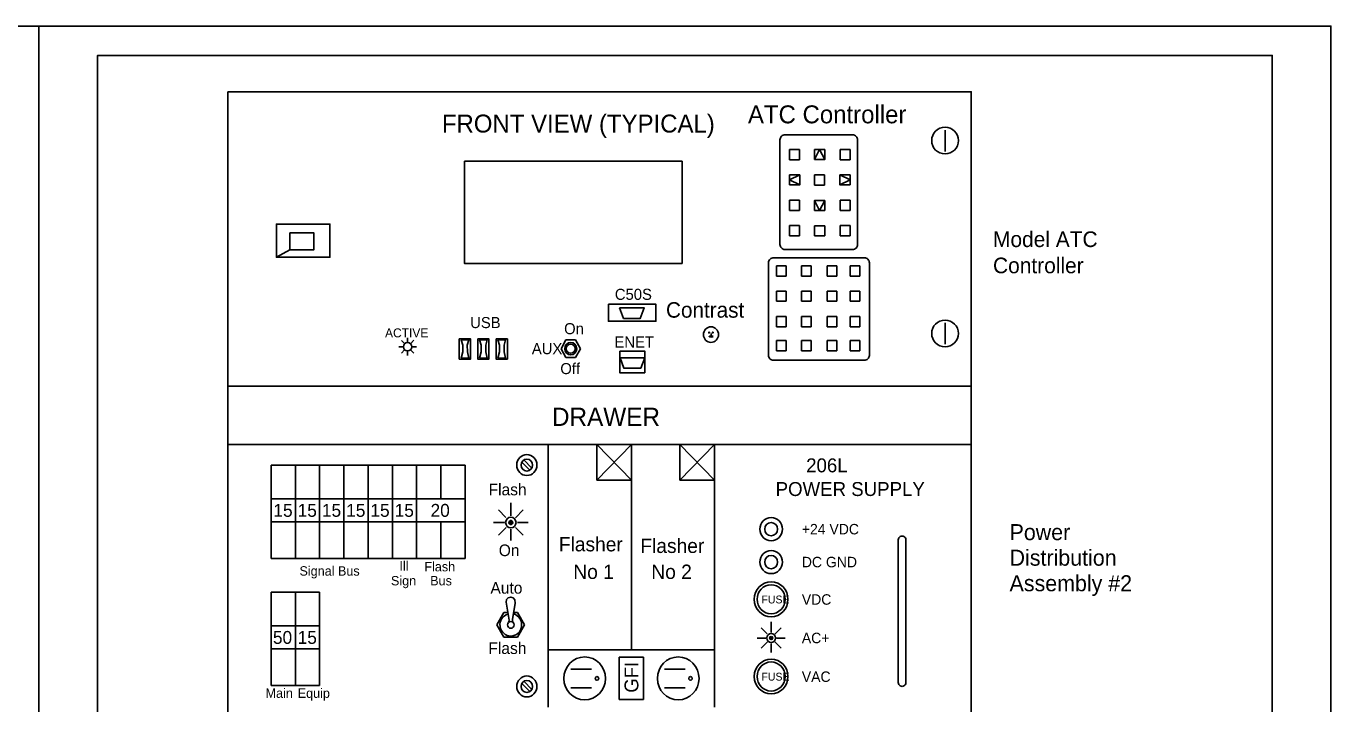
# Model space of a CAD drawing. Extents: x -1681 to 4975, y -177 to 1470.
# Drawn here: x 2509 to 3357, y 857 to 1298 of the extents above; entities that cross this region are included whole.
import ezdxf

# ---------------------------------------------------------------- set-up
doc = ezdxf.new("R2010")
doc.units = 0
for name, color, linetype in [('#plot_shape', 7, 'Continuous'), ('Level 1', 7, 'Continuous'), ('Level 2', 7, 'Continuous'), ('Level 4', 7, 'Continuous'), ('Level 50', 7, 'Continuous'), ('Level 51', 7, 'Continuous'), ('P_ODOT_PLAN_Border', 7, 'Continuous')]:
    doc.layers.add(name, color=color, linetype=linetype)

msp = doc.modelspace()

# ---------------------------------------------------------------- linework, layer by layer
at = {"layer": '#plot_shape'}
for points in [[(2517.62, 0), (2517.62, 1297.9), (1677.8, 1297.9), (1677.8, 0)], [(3357.43, 0), (3357.43, 1297.9), (2517.62, 1297.9), (2517.62, 0)]]:
    msp.add_lwpolyline(points, close=True, dxfattribs=at)
at = {"layer": 'Level 1'}
for p, q in [((2640.49, 1255.22), (2640.49, 460.66)), ((3123.65, 1255.22), (3123.65, 460.66)), ((2668.55, 1012.47), (2668.55, 951.85)), ((2668.55, 1012.47), (2794.67, 1012.47)), ((2684.32, 1012.47), (2684.32, 951.85)), ((2700.08, 1012.47), (2700.08, 951.85)), ((2715.85, 1012.47), (2715.85, 951.85)), ((2731.61, 1012.47), (2731.61, 951.85)), ((2747.37, 1012.47), (2747.37, 951.85)), ((2763.14, 1012.47), (2763.14, 951.85)), ((2778.9, 1012.47), (2778.9, 990.55)), ((2794.67, 1012.47), (2794.67, 951.85)), ((2836.68, 1009.19), (2831.55, 1014.5)), ((2838, 1010.57), (2832.88, 1015.87)), ((2747.37, 990.55), (2668.55, 990.55)), ((2763.14, 990.55), (2747.37, 990.55)), ((2763.14, 990.55), (2794.67, 990.55)), ((2824.36, 979.49), (2824.36, 988.04)), ((2747.37, 975.63), (2668.55, 975.63)), ((2763.14, 975.63), (2747.37, 975.63)), ((2763.14, 975.63), (2794.67, 975.63)), ((2778.9, 975.63), (2778.9, 951.85)), ((2821.18, 978.47), (2816.4, 983.42)), ((2827.33, 978.26), (2832.32, 983.42)), ((2813.1, 975.13), (2820.15, 975.13)), ((2816.4, 966.93), (2821.33, 972.04)), ((2824.36, 963.52), (2824.36, 970.85)), ((2832.32, 966.93), (2827.37, 972.05)), ((2828.6, 975.13), (2835.62, 975.13)), ((3076.22, 963.85), (3076.22, 871.22)), ((3081.14, 963.85), (3081.14, 871.22)), ((2668.55, 951.85), (2794.67, 951.85)), ((2668.55, 929.86), (2668.55, 869.24)), ((2668.55, 929.86), (2700.08, 929.86)), ((2684.32, 929.86), (2684.32, 869.24)), ((2700.08, 929.86), (2700.08, 869.24)), ((2684.07, 916.93), (2684.32, 916.93)), ((2699.84, 916.93), (2700.08, 916.93)), ((2815.29, 908.63), (2819.79, 916.71)), ((2819.79, 916.71), (2822.39, 916.71)), ((2826.15, 916.71), (2828.8, 916.71)), ((2828.8, 916.71), (2833.31, 908.63)), ((2684.32, 907.95), (2668.55, 907.95)), ((2700.08, 907.95), (2684.32, 907.95)), ((2819.79, 900.56), (2815.29, 908.63)), ((2833.31, 908.63), (2828.8, 900.56)), ((2993.58, 903.62), (2993.58, 910.54)), ((2828.8, 900.56), (2819.79, 900.56)), ((2984.46, 900.08), (2990.17, 900.08)), ((2991, 902.79), (2987.13, 906.8)), ((2995.99, 902.62), (3000.03, 906.8)), ((2997.01, 900.08), (3002.7, 900.08)), ((2684.32, 893.02), (2668.55, 893.02)), ((2700.08, 893.02), (2684.32, 893.02)), ((2848.72, 892.49), (2848.72, 855.19)), ((2956.81, 892.49), (2956.81, 855.19)), ((2987.13, 893.44), (2991.12, 897.58)), ((2993.58, 890.68), (2993.58, 896.62)), ((3000.03, 893.44), (2996.02, 897.59)), ((2894.88, 887.6), (2894.88, 860.09)), ((2894.88, 887.6), (2910.65, 887.6)), ((2910.65, 887.6), (2910.65, 860.09)), ((2876.87, 879.9), (2863.35, 879.9)), ((2937.67, 879.9), (2924.16, 879.9)), ((2668.55, 869.24), (2700.08, 869.24)), ((2836.68, 865.27), (2831.55, 870.58)), ((2838, 866.65), (2832.88, 871.95)), ((2876.87, 867.78), (2863.35, 867.78)), ((2937.67, 867.78), (2924.16, 867.78))]:
    msp.add_line(p, q, dxfattribs=at)
msp.add_lwpolyline([(2822.9, 910.5), (2823.03, 910.77), (2823.19, 911.73), (2821.31, 923.4), (2821.56, 925.05), (2822.63, 926.27), (2824.29, 926.76), (2825.82, 926.3), (2827.03, 924.95), (2827.12, 922.72), (2825.42, 912.17), (2825.45, 910.91), (2825.91, 910.16)], dxfattribs=at)
for centre, major_axis in [((2834.77, 1012.54), (0, 6.8)), ((2834.77, 1012.54), (0, 3.88)), ((2824.36, 975.17), (0, 3.5)), ((2824.36, 975.17), (0, 1.33)), ((2824.36, 975.17), (0, 1.17)), ((2824.36, 975.17), (0, -0.865)), ((2824.36, 975.17), (0, -0.579)), ((2824.36, 975.17), (0, 0.466)), ((2993.58, 970.87), (0, 7.55)), ((2824.38, 975.19), (0, -0.0289)), ((2993.58, 970.87), (0, 4.32)), ((2993.58, 949.49), (0, 7.55)), ((2993.58, 949.49), (0, 4.32)), ((2993.58, 925.28), (0, 11.33)), ((2993.58, 925.28), (0, 9.44)), ((2824.3, 908.63), (0, 2.2)), ((2993.58, 900.12), (0, 2.83)), ((2993.58, 900.12), (0, 1.07)), ((2993.58, 900.12), (0, 0.944)), ((2993.58, 900.12), (0, -0.7)), ((2993.58, 900.12), (0, -0.469)), ((2993.58, 900.12), (0, 0.378)), ((2993.6, 900.14), (0, -0.0234)), ((2872.36, 873.84), (0, 13.99)), ((2933.17, 873.84), (0, 13.99)), ((2993.58, 875.09), (0, 11.33)), ((2993.58, 875.09), (0, 9.44)), ((2834.77, 868.62), (0, 6.8)), ((2880.34, 873.83), (0, 1.17)), ((2941.14, 873.83), (0, 1.17)), ((2834.77, 868.62), (0, 3.88))]:
    msp.add_ellipse(centre, major_axis=major_axis, ratio=0.965909, dxfattribs=at)
for centre, major_axis, start_param, end_param in [((3078.68, 963.85), (0, 2.55), 4.712389, 7.853982), ((2824.36, 908.68), (0, 7.3), 0.269383, 6.029518), ((3078.68, 871.22), (0, 2.55), 1.570796, 4.712389)]:
    msp.add_ellipse(centre, major_axis=major_axis, ratio=0.965909, start_param=start_param, end_param=end_param, dxfattribs=at)
at = {"layer": 'Level 4'}
for p, q in [((2640.49, 1025.96), (3123.65, 1025.96)), ((2640.49, 1025.96), (3123.65, 1025.96)), ((2640.49, 1025.89), (3123.84, 1025.89)), ((2640.51, 1025.88), (3123.84, 1025.88)), ((2848.72, 1025.96), (2848.72, 892.49)), ((2880.25, 1025.96), (2880.25, 1002.65)), ((2880.25, 1002.65), (2902.77, 1025.96)), ((2902.77, 1002.65), (2880.25, 1025.96)), ((2902.77, 1025.96), (2902.77, 892.49)), ((2934.29, 1025.96), (2934.29, 1002.65)), ((2934.29, 1002.65), (2956.81, 1025.96)), ((2956.81, 1002.65), (2934.29, 1025.96)), ((2956.81, 1025.96), (2956.81, 892.49)), ((2880.25, 1002.65), (2902.77, 1002.65)), ((2934.29, 1002.65), (2956.81, 1002.65)), ((2848.72, 892.49), (2956.81, 892.49)), ((2894.88, 860.09), (2910.65, 860.09))]:
    msp.add_line(p, q, dxfattribs=at)
at = {"layer": 'Level 50'}
for p, q in [((2640.49, 1255.22), (2640.49, 1255.22)), ((3106.61, 1230.3), (3106.61, 1216.46)), ((2999.31, 1155.98), (2999.31, 1223.97)), ((3002.64, 1227.19), (3046.54, 1227.19)), ((3049.78, 1155.95), (3049.78, 1223.85)), ((3005.55, 1217.58), (3011.99, 1217.58)), ((3005.55, 1210.91), (3005.55, 1217.58)), ((3011.99, 1217.58), (3011.99, 1210.91)), ((3021.7, 1211.14), (3021.7, 1217.58)), ((3021.7, 1217.58), (3028.37, 1217.58)), ((3028.37, 1217.58), (3028.37, 1211.14)), ((3038.5, 1217.58), (3044.94, 1217.58)), ((3038.5, 1210.91), (3038.5, 1217.58)), ((3044.94, 1217.58), (3044.94, 1210.91)), ((3011.99, 1210.91), (3005.55, 1210.91)), ((3028.37, 1211.14), (3021.7, 1211.14)), ((3044.94, 1210.91), (3038.5, 1210.91)), ((3005.55, 1194.7), (3005.55, 1201.14)), ((3005.55, 1201.14), (3012.21, 1201.14)), ((3012.21, 1201.14), (3012.21, 1194.7)), ((3021.82, 1201.26), (3028.26, 1201.26)), ((3021.82, 1194.59), (3021.82, 1201.26)), ((3028.26, 1201.26), (3028.26, 1194.59)), ((3038.28, 1194.7), (3038.28, 1201.14)), ((3038.28, 1201.14), (3044.94, 1201.14)), ((3044.94, 1201.14), (3044.94, 1194.7)), ((3012.21, 1194.7), (3005.55, 1194.7)), ((3028.26, 1194.59), (3021.82, 1194.59)), ((3044.94, 1194.7), (3038.28, 1194.7)), ((3005.55, 1184.66), (3011.99, 1184.66)), ((3005.55, 1177.99), (3005.55, 1184.66)), ((3011.99, 1184.66), (3011.99, 1177.99)), ((3021.7, 1177.99), (3021.7, 1184.43)), ((3021.7, 1184.43), (3028.37, 1184.43)), ((3028.37, 1184.43), (3028.37, 1177.99)), ((3038.5, 1184.66), (3044.94, 1184.66)), ((3038.5, 1177.99), (3038.5, 1184.66)), ((3044.94, 1184.66), (3044.94, 1177.99)), ((3011.99, 1177.99), (3005.55, 1177.99)), ((3028.37, 1177.99), (3021.7, 1177.99)), ((3044.94, 1177.99), (3038.5, 1177.99)), ((3005.55, 1168.18), (3011.99, 1168.18)), ((3005.55, 1161.51), (3005.55, 1168.18)), ((3011.99, 1168.18), (3011.99, 1161.51)), ((3021.7, 1161.51), (3021.7, 1167.95)), ((3021.7, 1167.95), (3028.37, 1167.95)), ((3028.37, 1167.95), (3028.37, 1161.51)), ((3038.5, 1168.18), (3044.94, 1168.18)), ((3038.5, 1161.51), (3038.5, 1168.18)), ((3044.94, 1168.18), (3044.94, 1161.51)), ((3011.99, 1161.51), (3005.55, 1161.51)), ((3028.37, 1161.51), (3021.7, 1161.51)), ((3044.94, 1161.51), (3038.5, 1161.51)), ((2680.72, 1152.51), (2671.99, 1147.62)), ((2994.87, 1147.29), (3054.19, 1147.29)), ((3002.55, 1152.68), (3046.51, 1152.68)), ((2991.9, 1143.91), (2991.9, 1083.95)), ((2996.95, 1141.97), (3003.39, 1141.97)), ((2996.95, 1135.3), (2996.95, 1141.97)), ((3003.39, 1141.97), (3003.39, 1135.3)), ((3013.22, 1141.97), (3019.66, 1141.97)), ((3013.22, 1135.3), (3013.22, 1141.97)), ((3019.66, 1141.97), (3019.66, 1135.3)), ((3029.91, 1141.97), (3036.35, 1141.97)), ((3029.91, 1135.3), (3029.91, 1141.97)), ((3036.35, 1141.97), (3036.35, 1135.3)), ((3044.87, 1141.97), (3051.31, 1141.97)), ((3044.87, 1135.3), (3044.87, 1141.97)), ((3051.31, 1141.97), (3051.31, 1135.3)), ((3057.42, 1143.98), (3057.42, 1083.84)), ((3003.39, 1135.3), (2996.95, 1135.3)), ((3019.66, 1135.3), (3013.22, 1135.3)), ((3036.35, 1135.3), (3029.91, 1135.3)), ((3051.31, 1135.3), (3044.87, 1135.3)), ((2996.95, 1125.64), (3003.39, 1125.64)), ((2996.95, 1118.98), (2996.95, 1125.64)), ((3003.39, 1125.64), (3003.39, 1118.98)), ((3013.22, 1125.64), (3019.66, 1125.64)), ((3013.22, 1118.98), (3013.22, 1125.64)), ((3019.66, 1125.64), (3019.66, 1118.98)), ((3029.91, 1125.64), (3036.35, 1125.64)), ((3029.91, 1118.98), (3029.91, 1125.64)), ((3036.35, 1125.64), (3036.35, 1118.98)), ((3044.87, 1125.64), (3051.31, 1125.64)), ((3044.87, 1118.98), (3044.87, 1125.64)), ((3051.31, 1125.64), (3051.31, 1118.98)), ((3003.39, 1118.98), (2996.95, 1118.98)), ((3019.66, 1118.98), (3013.22, 1118.98)), ((3036.35, 1118.98), (3029.91, 1118.98)), ((3051.31, 1118.98), (3044.87, 1118.98)), ((2996.95, 1109.05), (3003.39, 1109.05)), ((2996.95, 1102.38), (2996.95, 1109.05)), ((3003.39, 1109.05), (3003.39, 1102.38)), ((3013.22, 1109.05), (3019.66, 1109.05)), ((3013.22, 1102.38), (3013.22, 1109.05)), ((3019.66, 1109.05), (3019.66, 1102.38)), ((3029.91, 1109.05), (3036.35, 1109.05)), ((3029.91, 1102.38), (3029.91, 1109.05)), ((3036.35, 1109.05), (3036.35, 1102.38)), ((3044.87, 1109.05), (3051.31, 1109.05)), ((3044.87, 1102.38), (3044.87, 1109.05)), ((3051.31, 1109.05), (3051.31, 1102.38)), ((3106.61, 1105.02), (3106.61, 1091.18)), ((2757.28, 1092.24), (2757.28, 1095.24)), ((2956.29, 1100.77), (2956.29, 1100.77)), ((2956.29, 1100.77), (2956.29, 1100.77)), ((2956.29, 1100.77), (2956.29, 1100.77)), ((2956.29, 1100.77), (2956.29, 1100.77)), ((2956.29, 1100.77), (2956.29, 1100.77)), ((2956.29, 1100.77), (2956.29, 1100.77)), ((2956.29, 1100.77), (2956.29, 1100.77)), ((2956.29, 1100.77), (2956.29, 1100.77)), ((3003.39, 1102.38), (2996.95, 1102.38)), ((3019.66, 1102.38), (3013.22, 1102.38)), ((3036.35, 1102.38), (3029.91, 1102.38)), ((3051.31, 1102.38), (3044.87, 1102.38)), ((2754.52, 1089.46), (2751.51, 1089.46)), ((2755.37, 1091.45), (2753.27, 1093.61)), ((2755.33, 1087.49), (2753.29, 1085.28)), ((2757.15, 1086.76), (2757.15, 1083.75)), ((2759.24, 1091.42), (2761.23, 1093.67)), ((2759.24, 1087.5), (2761.36, 1085.37)), ((2760.05, 1089.46), (2763.06, 1089.46)), ((2860.19, 1093.9), (2857.01, 1088.2)), ((2857.01, 1088.2), (2860.19, 1082.56)), ((2860.19, 1093.9), (2866.45, 1093.9)), ((2869.56, 1088.17), (2866.45, 1093.9)), ((2866.45, 1082.56), (2869.56, 1088.17)), ((2996.95, 1093.52), (3003.39, 1093.52)), ((2996.95, 1086.85), (2996.95, 1093.52)), ((3003.39, 1086.85), (2996.95, 1086.85)), ((3003.39, 1093.52), (3003.39, 1086.85)), ((3013.22, 1093.52), (3019.66, 1093.52)), ((3013.22, 1086.85), (3013.22, 1093.52)), ((3019.66, 1086.85), (3013.22, 1086.85)), ((3019.66, 1093.52), (3019.66, 1086.85)), ((3029.91, 1093.52), (3036.35, 1093.52)), ((3029.91, 1086.85), (3029.91, 1093.52)), ((3036.35, 1086.85), (3029.91, 1086.85)), ((3036.35, 1093.52), (3036.35, 1086.85)), ((3044.87, 1093.52), (3051.31, 1093.52)), ((3044.87, 1086.85), (3044.87, 1093.52)), ((3051.31, 1086.85), (3044.87, 1086.85)), ((3051.31, 1093.52), (3051.31, 1086.85)), ((2860.19, 1082.56), (2866.45, 1082.56)), ((2995.13, 1080.63), (3054.28, 1080.63)), ((2640.49, 1063.76), (2640.49, 1063.76))]:
    msp.add_line(p, q, dxfattribs=at)
for points in [[(2640.49, 1255.22), (3123.65, 1255.22), (3123.65, 1063.76), (2640.49, 1063.76)], [(3021.7, 1211.14), (3025.04, 1217.58), (3028.37, 1211.14)], [(2794.19, 1210.05), (2935.73, 1210.05), (2935.73, 1143.62), (2794.19, 1143.62)], [(3012.21, 1201.14), (3012.21, 1194.7), (3005.55, 1197.92)], [(3044.94, 1197.92), (3038.28, 1194.7), (3038.28, 1201.14)], [(3038.28, 1201.14), (3044.94, 1197.92), (3038.28, 1194.7)], [(3025.04, 1177.99), (3021.7, 1184.43), (3028.37, 1184.43)], [(3021.7, 1184.43), (3025.04, 1177.99), (3028.37, 1184.43)], [(2671.99, 1169.23), (2706.81, 1169.23), (2706.81, 1147.62), (2671.99, 1147.62)], [(2706.81, 1147.62), (2706.81, 1169.23), (2671.99, 1169.23), (2671.99, 1147.62), (2680.72, 1152.51), (2680.72, 1163.48), (2696.37, 1163.48), (2696.37, 1152.51), (2680.72, 1152.51), (2671.99, 1147.62)], [(2680.72, 1163.48), (2696.37, 1163.48), (2696.37, 1152.51), (2680.72, 1152.51)], [(2887.8, 1117.1), (2918.72, 1117.12), (2918.72, 1106.01), (2887.8, 1106.04)], [(2895.07, 1114.73), (2911.13, 1114.71), (2908.52, 1107.88), (2897.62, 1107.88)], [(2895.07, 1114.73), (2911.13, 1114.71), (2908.52, 1107.88), (2897.62, 1107.88)], [(2895.07, 1114.73), (2911.13, 1114.71), (2908.52, 1107.88), (2897.62, 1107.88)], [(2790.87, 1094.55), (2798.21, 1094.55), (2798.21, 1081.45), (2790.87, 1081.45)], [(2802.83, 1094.55), (2810.17, 1094.55), (2810.17, 1081.45), (2802.83, 1081.45)], [(2814.78, 1094.55), (2822.12, 1094.55), (2822.12, 1081.45), (2814.78, 1081.45)], [(2793.09, 1086.25), (2793.13, 1090.49), (2792.11, 1093.89), (2797.09, 1093.89), (2796.05, 1090.49), (2796.14, 1086.25), (2797.09, 1082.02), (2792.11, 1082.02)], [(2805.04, 1086.25), (2805.08, 1090.49), (2804.07, 1093.89), (2809.04, 1093.89), (2808.01, 1090.49), (2808.1, 1086.25), (2809.04, 1082.02), (2804.07, 1082.02)], [(2817, 1086.25), (2817.04, 1090.49), (2816.02, 1093.89), (2821, 1093.89), (2819.96, 1090.49), (2820.05, 1086.25), (2821, 1082.02), (2816.02, 1082.02)], [(2895.12, 1086.61), (2911.39, 1086.61), (2911.39, 1072.51), (2895.12, 1072.51)], [(2895.35, 1082.27), (2911.41, 1082.25), (2908.81, 1075.42), (2897.9, 1075.42)]]:
    msp.add_lwpolyline(points, close=True, dxfattribs=at)
for centre, radius in [((3106.61, 1223.48), 8.68), ((3106.61, 1098.1), 8.68), ((2757.29, 1089.46), 2.77), ((2863.29, 1088.17), 2.94)]:
    msp.add_circle(centre, radius, dxfattribs=at)
for centre, radius, start, end in [((3002.55, 1223.96), 3.24, 88.37874, 179.66934), ((3046.52, 1223.94), 3.26, 358.48697, 89.77757), ((3002.55, 1155.91), 3.23, 178.8196, 270.1102), ((3046.55, 1155.91), 3.23, 269.31848, 0.60908), ((2995.13, 1144.07), 3.23, 85.5154, 182.82683), ((3054.19, 1144.06), 3.23, 358.59143, 89.88203), ((2995.14, 1083.87), 3.24, 178.55696, 269.84756), ((3054.2, 1083.84), 3.22, 268.64889, 359.93949)]:
    msp.add_arc(centre, radius, start, end, dxfattribs=at)
for centre, major_axis in [((2954.45, 1097.33), (0, 5.07)), ((2863.29, 1088.17), (0, 4.05))]:
    msp.add_ellipse(centre, major_axis=major_axis, ratio=0.965909, dxfattribs=at)
at = {"layer": 'Level 51'}
msp.add_line((2954.59, 1098.02), (2954.59, 1097), dxfattribs=at)
for centre in [(2953.25, 1098.61), (2955.65, 1098.64)]:
    msp.add_circle(centre, 0.302, dxfattribs=at)
msp.add_ellipse((2954.53, 1096.11), major_axis=(1.33, 0), ratio=0.33471, dxfattribs=at)
at = {"layer": 'P_ODOT_PLAN_Border'}
msp.add_lwpolyline([(3319.26, 57.26), (3319.26, 1278.81), (2555.79, 1278.81), (2555.79, 57.26)], close=True, dxfattribs=at)

# ---------------------------------------------------------------- texts
at = {"layer": 'Level 1'}
for s, height, p in [('Power', 10.405, (3148.55, 963.72)), ('Flasher', 9.326, (2855.57, 956.43)), ('Flasher', 9.326, (2908.54, 955.39)), ('Distribution', 10.4052, (3148.55, 947.12)), ('No 1', 9.326, (2864.98, 938.5)), ('No 2', 9.326, (2915.68, 938.5)), ('Assembly #2', 10.4052, (3148.55, 930.51))]:
    msp.add_text(s, height=height, dxfattribs=at).set_placement(p)
at = {"layer": 'Level 2'}
for s, height, p in [('DRAWER', 11.818, (2851.09, 1038)), ('206L', 9.065, (3016.33, 1007.81)), ('POWER SUPPLY', 9.065, (2996.48, 992.42)), ('Flash', 7.554, (2809.91, 992.85)), ('15', 8.393, (2670.03, 978.89)), ('15', 8.393, (2685.8, 978.89)), ('15', 8.393, (2701.56, 978.89)), ('15', 8.393, (2717.33, 978.89)), ('15', 8.393, (2733.09, 978.89)), ('15', 8.393, (2748.86, 978.89)), ('20', 8.393, (2772.19, 978.89)), ('+24 VDC', 6.799, (3013.52, 967.47)), ('On', 7.554, (2816.52, 953.34)), ('Ill', 6.119, (2751.98, 943.97)), ('DC GND', 6.799, (3013.52, 946.09)), ('Signal Bus', 6.119, (2686.98, 940.65)), ('Flash', 6.119, (2768.14, 943.44)), ('Sign', 6.119, (2746.45, 934.31)), ('Bus', 6.119, (2771.93, 934.31)), ('Auto', 7.554, (2811.11, 928.93)), ('FUSE', 5.099, (2987.3, 922.6)), ('VDC', 6.799, (3013.52, 921.75)), ('50', 8.393, (2669.72, 896.29)), ('15', 8.393, (2685.8, 896.29)), ('AC+', 6.799, (3013.52, 896.74)), ('Flash', 7.554, (2809.79, 889.73)), ('FUSE', 5.099, (2987.3, 872.42)), ('VAC', 6.799, (3013.52, 871.57)), ('Main', 6.119, (2664.93, 861.22)), ('Equip', 6.119, (2685.83, 861.2))]:
    msp.add_text(s, height=height, dxfattribs=at).set_placement(p)
msp.add_text('GFI', height=9.008, rotation=90, dxfattribs=at).set_placement((2907.27, 864.56))
at = {"layer": 'Level 50'}
for s, height, p in [('ATC Controller', 11.6488, (2978.5, 1234.7)), ('FRONT VIEW (TYPICAL)', 11.6488, (2779.54, 1228.71)), ('Model ATC', 10.167, (3137.79, 1154.26)), ('Controller', 10.167, (3137.79, 1137.23)), ('C50S', 7.2, (2891.98, 1119.93)), ('Contrast', 10.061, (2925.23, 1108.35)), ('USB', 7.2, (2797.93, 1101.57)), ('On', 7.2, (2859, 1097.62)), ('ACTIVE', 5.832, (2742.59, 1095.54)), ('ENET', 7.2, (2891.73, 1088.96)), ('AUX', 7.2, (2838.02, 1084.62)), ('Off', 7.2, (2856.54, 1071.65))]:
    msp.add_text(s, height=height, dxfattribs=at).set_placement(p)

doc.saveas('drawing.dxf')
